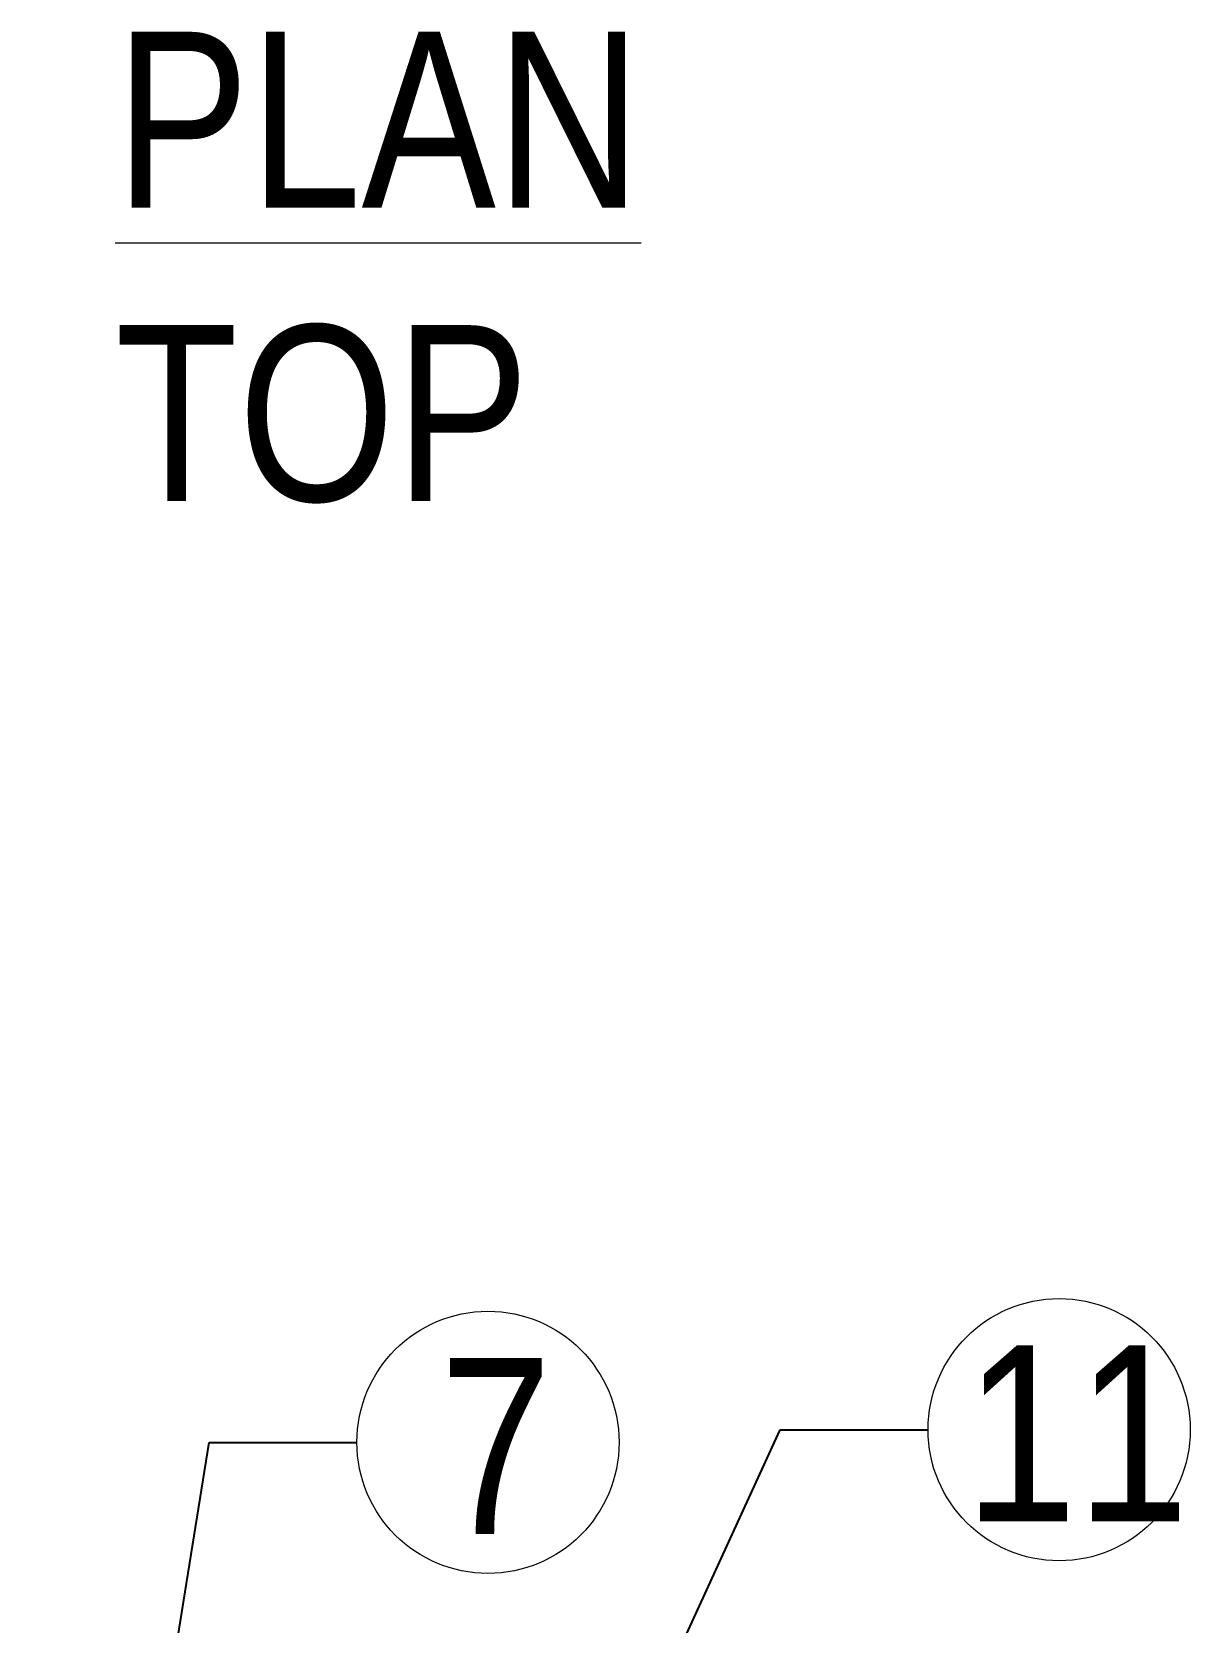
# Model space of a CAD drawing. Extents: x 0 to 216, y -4 to 280.
# Drawn here: x 63.68 to 79.35, y 165.15 to 186.66 of the extents above; entities that cross this region are included whole.
import ezdxf
from ezdxf import colors
from ezdxf.entities.mleader import LeaderData, LeaderLine
from ezdxf.math import Vec2, Vec3

# ---------------------------------------------------------------- set-up
doc = ezdxf.new("R2010")
doc.units = 0
doc.header["$LTSCALE"] = 10
doc.header["$MEASUREMENT"] = 0
doc.layers.add('CADdetails-1-ANNO', color=41, linetype='CONTINUOUS', lineweight=5)
doc.styles.add('CADdetails-DIMENSIONS', font='ARIALN.TTF', dxfattribs={"height": 2.38})
doc.styles.add('CADdetails-NOTES', font='ARIALN.TTF', dxfattribs={"height": 2.38})

msp = doc.modelspace()

# ---------------------------------------------------------------- linework, layer by layer
at = {"layer": 'CADdetails-1-ANNO'}
for centre in [(77.574, 167.756), (69.847, 167.585)]:
    msp.add_circle(centre, 1.773, dxfattribs=at)

# ---------------------------------------------------------------- texts
at = {"layer": 'CADdetails-1-ANNO', "insert": (56.207, 186.662), "char_height": 2.38, "attachment_point": 1, "style": 'CADdetails-DIMENSIONS'}
msp.add_mtext_dynamic_manual_height_columns('\\pi8.5948;{\\LPLAN \\P\\pi9.2279;}TOP', width=23.87334, gutter_width=11.9, heights=[0], dxfattribs=at)
at = {"layer": 'CADdetails-1-ANNO', "char_height": 2.38, "width": 1.29911, "attachment_point": 1, "style": 'CADdetails-NOTES'}
for s, insert in [('11', (76.295, 168.896)), ('7', (69.195, 168.725))]:
    msp.add_mtext(s, dxfattribs=dict(at, insert=insert))

# ---------------------------------------------------------------- leaders
at = {"layer": 'CADdetails-1-ANNO'}
ml = msp.add_multileader_mtext('Standard', dxfattribs=at)
ml.set_content('', color=256, style='CADdetails-DIMENSIONS')
ml.set_leader_properties()
ml.build(insert=Vec2(0, 0))
ml.multileader.update_dxf_attribs({"dogleg_length": 2, "arrow_head_size": 2.38})
ctx = ml.context
ctx.base_point, ctx.char_height, ctx.arrow_head_size, ctx.landing_gap_size, ctx.plane_origin = Vec3(75.8, 167.756), 2.38, 2.38, 1.5, Vec3(67.748, 156.894)
notes = []
notes.append((ctx, [(0, (1, 1, 0), (73.8, 167.756), (1, 0), 2, [(1, [(67.748, 156.894), (67.699, 154.443)], 0, [])])]))
ctx.mtext.insert, ctx.mtext.flow_direction = Vec3(77.3, 168.946), 5
ml = msp.add_multileader_mtext('Standard', dxfattribs=at)
ml.set_content('', color=256, style='CADdetails-DIMENSIONS')
ml.set_leader_properties()
ml.build(insert=Vec2(0, 0))
ml.multileader.update_dxf_attribs({"dogleg_length": 2, "arrow_head_size": 2.38})
ctx = ml.context
ctx.base_point, ctx.char_height, ctx.arrow_head_size, ctx.landing_gap_size, ctx.plane_origin = Vec3(68.073, 167.585), 2.38, 2.38, 1.5, Vec3(63.675, 162.567)
notes.append((ctx, [(0, (1, 1, 0), (66.073, 167.585), (1, 0), 2, [(1, [(63.675, 162.567), (64.776, 159.513)], 0, [])])]))
ctx.mtext.insert, ctx.mtext.flow_direction = Vec3(69.573, 168.775), 5
for ctx, leaders in notes:
    for number, flags, end, landing, length, lines in leaders:
        leader = LeaderData()
        leader.index, (leader.has_last_leader_line, leader.has_dogleg_vector, leader.attachment_direction) = number, flags
        leader.last_leader_point, leader.dogleg_vector, leader.dogleg_length = Vec3(end), Vec3(landing), length
        for number, points, colour, breaks in lines:
            line = LeaderLine()
            line.index, line.vertices, line.color, line.breaks = number, Vec3.list(points), colors.encode_raw_color(colour), breaks
            leader.lines.append(line)
        ctx.leaders.append(leader)

doc.saveas('drawing.dxf')
